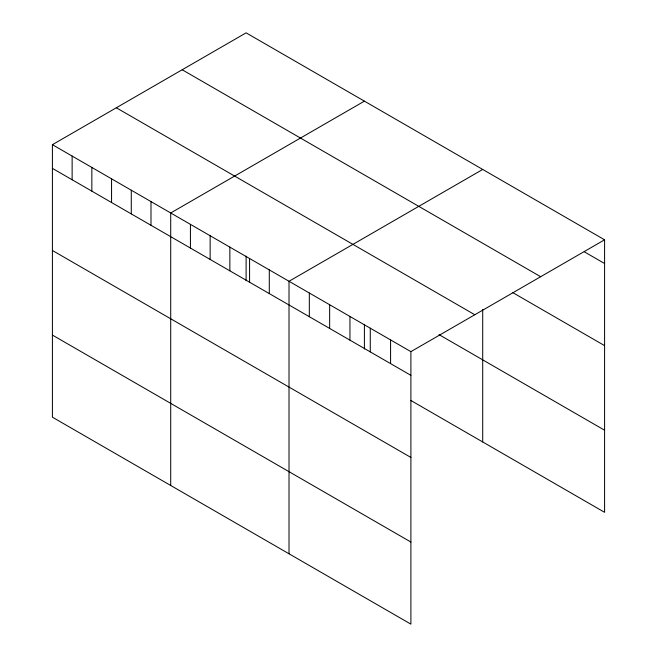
<?xml version="1.0" encoding="UTF-8"?>
<svg xmlns="http://www.w3.org/2000/svg" width="657" height="657" viewBox="0 0 657 657"><rect width="100%" height="100%" fill="white"/><g stroke="black" fill="none" stroke-linecap="round" stroke-linejoin="round"><path stroke-width="0.99" d="M52.412 144.68L410.896 351.643L410.896 624.15L52.412 417.187L52.412 144.68L246.104 32.85L604.588 239.813L604.588 512.32L410.699 400.384M364.405 101.145L170.713 212.975L170.713 485.482M482.706 169.449L289.014 281.278L289.014 553.785M410.896 351.643L604.588 239.813M584.27 251.787L604.588 263.514M182.186 69.757L540.67 276.72M512.731 292.587L604.588 345.623M116.33 107.773L474.814 314.744M438.983 334.602L604.588 430.212M52.412 168.373L410.896 375.344M52.412 250.481L410.896 457.444M52.412 335.078L410.896 542.041M482.706 309.488L482.706 441.956M390.578 339.915L390.578 363.608M370.269 328.188L370.269 351.881M364.405 324.394L364.405 349.023M349.951 316.46L349.951 340.154M329.642 304.733L329.642 328.426M309.324 293.006L309.324 316.699M269.296 269.896L269.296 293.589M249.578 258.513L249.578 282.206M246.104 256.09L246.104 280.72M229.86 247.122L229.86 270.824M210.141 235.74L210.141 259.441M190.431 224.357L190.431 248.059M150.995 201.592L150.995 225.285M131.277 190.21L131.277 213.903M111.559 178.827L111.559 202.52M91.849 167.445L91.849 191.138M72.13 156.062L72.13 179.755"/></g></svg>
